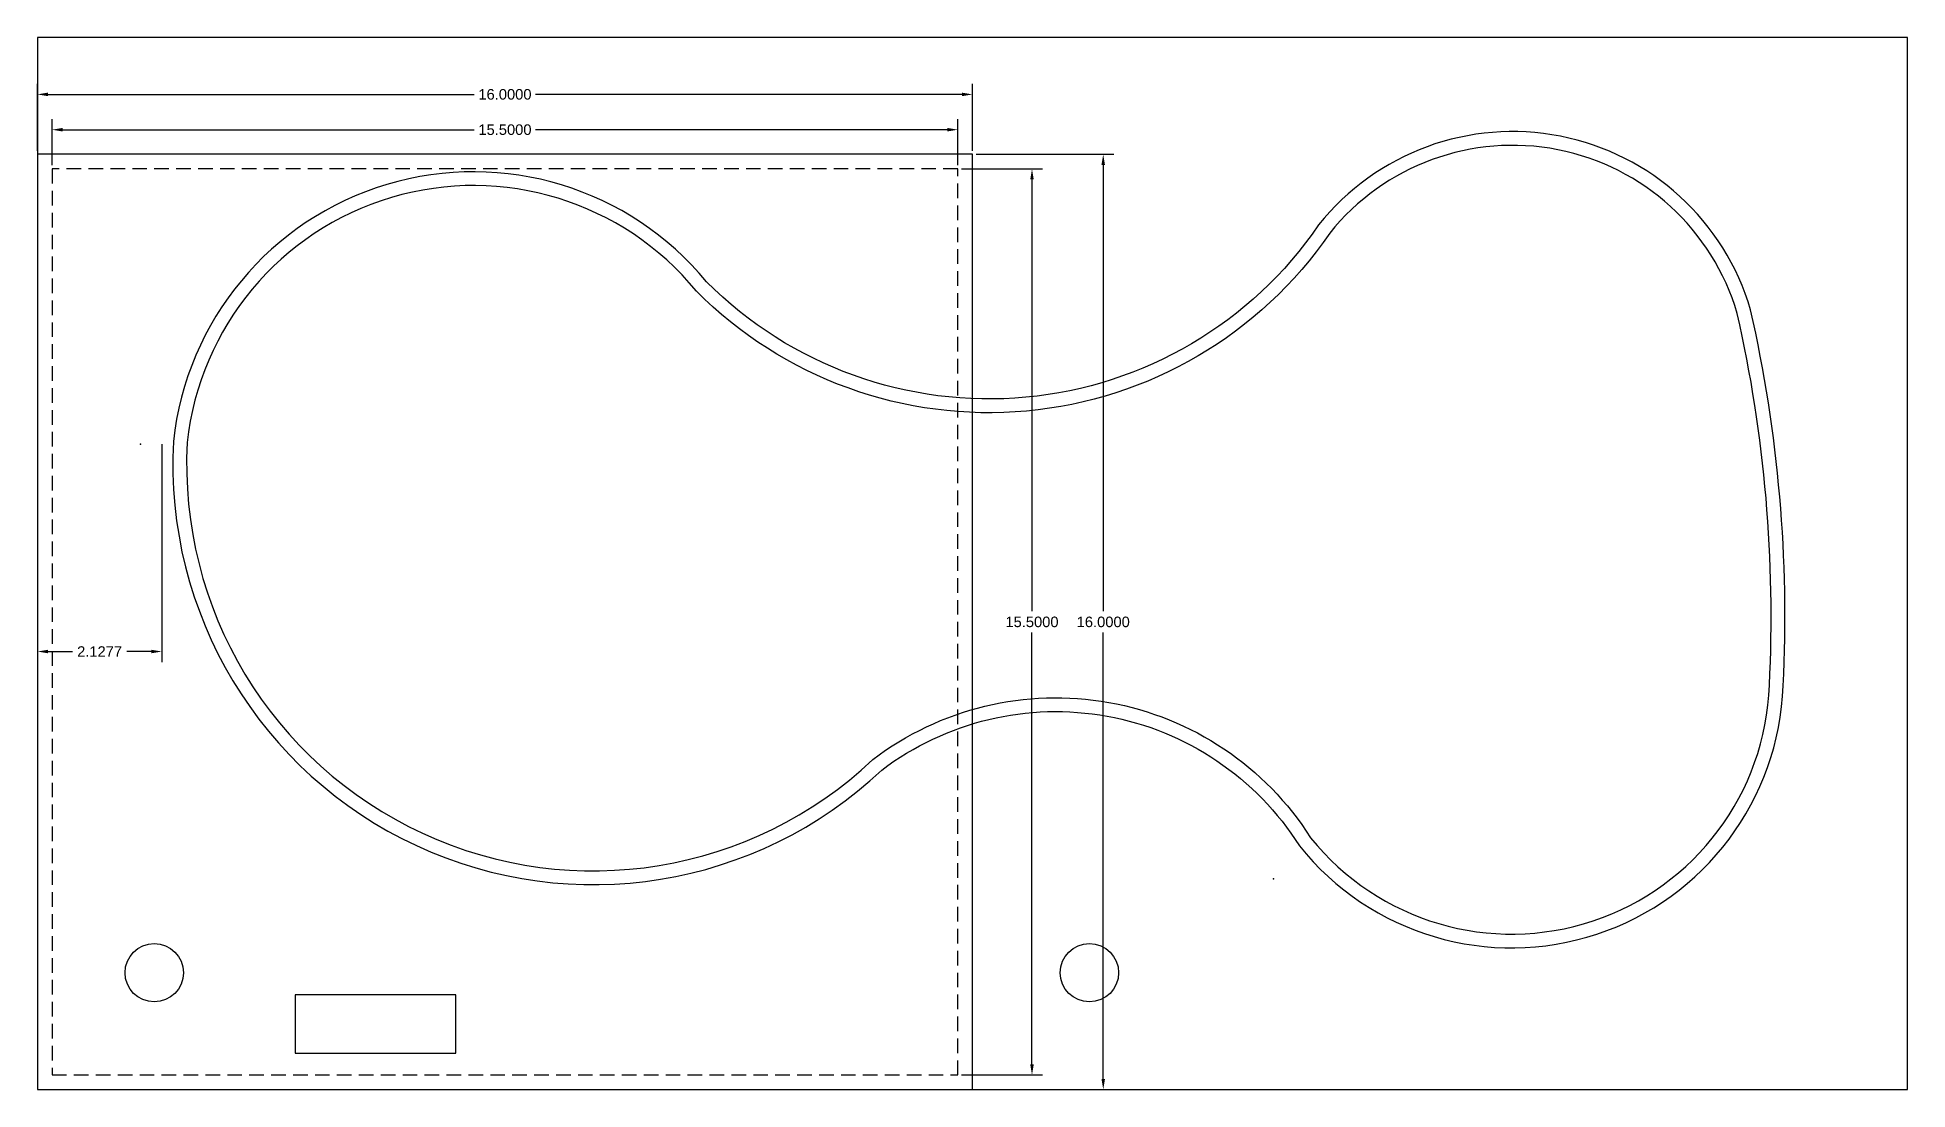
# Model space of a CAD drawing. Header units: inches. Extents: x 0 to 32, y 0 to 18.
import ezdxf

# ---------------------------------------------------------------- set-up
doc = ezdxf.new("R2010")
doc.units = ezdxf.units.IN
doc.header["$MEASUREMENT"] = 0
doc.linetypes.add('DASHED2', pattern=[0.375, 0.25, -0.125])
doc.layers.add('Cut Layer', color=1, linetype='Continuous')
doc.layers.add('Do not Use', color=4, linetype='Continuous', plot=False)
doc.styles.get("Standard").update_dxf_attribs({"font": 'arial.ttf'})
doc.dimstyles.get("Standard").update_dxf_attribs({"dimtxt": 0.18, "dimasz": 0.18, "dimexe": 0.18, "dimexo": 0.0625, "dimgap": 0.09, "dimtad": 0, "dimtih": 1, "dimtoh": 1, "dimdec": 4, "dimzin": 0, "dimdsep": 46, "dimtxsty": 'Standard', "dimcen": 0.09, "dimadec": 0, "dimazin": 0, "dimtfac": 1, "dimtdec": 4, "dimtofl": 0, "dimtmove": 0, "dimatfit": 3, "dimfxl": 1, "dimtolj": 1, "dimtzin": 0, "dimarcsym": 0})

# ---------------------------------------------------------------- blocks, each defined once
blk = doc.blocks.new('*D11')
at = {"layer": 'Defpoints', "color": 0, "transparency": 16777216}
for p in [(0.25, 16.421), (0.25, 15.75), (15.75, 15.75)]:
    blk.add_point(p, dxfattribs=at)
at = {"layer": 'Do not Use', "color": 0, "lineweight": -2, "transparency": 16777216}
for p, q in [((0.25, 15.812), (0.25, 16.601)), ((0.43, 16.421), (7.475, 16.421)), ((15.57, 16.421), (8.525, 16.421)), ((15.75, 15.812), (15.75, 16.601))]:
    blk.add_line(p, q, dxfattribs=at)
at = {"layer": 'Do not Use', "color": 0, "transparency": 16777216}
for points in [[(0.43, 16.451), (0.43, 16.391), (0.25, 16.421)], [(15.57, 16.451), (15.57, 16.391), (15.75, 16.421)]]:
    blk.add_solid(points, dxfattribs=at)
at = {"layer": 'Do not Use', "color": 0, "transparency": 16777216, "insert": (8, 16.421), "char_height": 0.18, "attachment_point": 5}
blk.add_mtext('\\A1;15.5000', dxfattribs=at)
blk = doc.blocks.new('*D12')
at = {"layer": 'Defpoints', "color": 0, "transparency": 16777216}
for p in [(15.75, 15.75), (17.018, 15.75), (15.75, 0.25)]:
    blk.add_point(p, dxfattribs=at)
at = {"layer": 'Do not Use', "color": 0, "lineweight": -2, "transparency": 16777216}
for p, q in [((15.812, 15.75), (17.198, 15.75)), ((17.018, 15.57), (17.018, 8.182)), ((17.018, 0.43), (17.018, 7.818)), ((15.812, 0.25), (17.198, 0.25))]:
    blk.add_line(p, q, dxfattribs=at)
at = {"layer": 'Do not Use', "color": 0, "transparency": 16777216}
for points in [[(16.988, 15.57), (17.048, 15.57), (17.018, 15.75)], [(16.988, 0.43), (17.048, 0.43), (17.018, 0.25)]]:
    blk.add_solid(points, dxfattribs=at)
at = {"layer": 'Do not Use', "color": 0, "transparency": 16777216, "insert": (17.018, 8), "char_height": 0.18, "attachment_point": 5}
blk.add_mtext('\\A1;15.5000', dxfattribs=at)
blk = doc.blocks.new('*D13')
at = {"layer": 'Defpoints', "color": 0, "transparency": 16777216}
for p in [(0, 17.025), (0, 16), (16, 16)]:
    blk.add_point(p, dxfattribs=at)
at = {"layer": 'Do not Use', "color": 0, "lineweight": -2, "transparency": 16777216}
for p, q in [((0, 16.062), (0, 17.205)), ((0.18, 17.025), (7.475, 17.025)), ((15.82, 17.025), (8.525, 17.025)), ((16, 16.062), (16, 17.205))]:
    blk.add_line(p, q, dxfattribs=at)
at = {"layer": 'Do not Use', "color": 0, "transparency": 16777216}
for points in [[(0.18, 17.055), (0.18, 16.995), (0, 17.025)], [(15.82, 17.055), (15.82, 16.995), (16, 17.025)]]:
    blk.add_solid(points, dxfattribs=at)
at = {"layer": 'Do not Use', "color": 0, "transparency": 16777216, "insert": (8, 17.025), "char_height": 0.18, "attachment_point": 5}
blk.add_mtext('\\A1;16.0000', dxfattribs=at)
blk = doc.blocks.new('*D14')
at = {"layer": 'Defpoints', "color": 0, "transparency": 16777216}
for p in [(16, 16), (18.237, 16), (16, 0)]:
    blk.add_point(p, dxfattribs=at)
at = {"layer": 'Do not Use', "color": 0, "lineweight": -2, "transparency": 16777216}
for p, q in [((16.063, 16), (18.417, 16)), ((18.237, 15.82), (18.237, 8.182)), ((18.237, 0.18), (18.237, 7.818)), ((16.063, 0), (18.417, 0))]:
    blk.add_line(p, q, dxfattribs=at)
at = {"layer": 'Do not Use', "color": 0, "transparency": 16777216}
for points in [[(18.207, 15.82), (18.267, 15.82), (18.237, 16)], [(18.207, 0.18), (18.267, 0.18), (18.237, 0)]]:
    blk.add_solid(points, dxfattribs=at)
at = {"layer": 'Do not Use', "color": 0, "transparency": 16777216, "insert": (18.237, 8), "char_height": 0.18, "attachment_point": 5}
blk.add_mtext('\\A1;16.0000', dxfattribs=at)
blk = doc.blocks.new('*D26')
at = {"layer": 'Cut Layer', "color": 0, "lineweight": -2, "transparency": 16777216}
for p, q in [((0, 10.977), (0, 7.314)), ((2.128, 11.042), (2.128, 7.314)), ((0.18, 7.494), (0.599, 7.494)), ((1.948, 7.494), (1.529, 7.494))]:
    blk.add_line(p, q, dxfattribs=at)
at = {"layer": 'Cut Layer', "color": 0, "transparency": 16777216}
for points in [[(0.18, 7.524), (0.18, 7.464), (0, 7.494)], [(1.948, 7.524), (1.948, 7.464), (2.128, 7.494)]]:
    blk.add_solid(points, dxfattribs=at)
at = {"layer": 'Defpoints', "color": 0, "transparency": 16777216}
for p in [(0, 11.04), (2.128, 11.104), (0, 7.494)]:
    blk.add_point(p, dxfattribs=at)
at = {"layer": 'Cut Layer', "color": 0, "transparency": 16777216, "insert": (1.064, 7.494), "char_height": 0.18, "attachment_point": 5}
blk.add_mtext('\\A1;2.1277', dxfattribs=at)

msp = doc.modelspace()

# ---------------------------------------------------------------- linework, layer by layer
msp.add_lwpolyline([(0, 0), (32, 0), (32, 18), (0, 18)], close=True)
msp.add_point((21.15112, 3.60734))
at = {"layer": 'Cut Layer'}
for points in [[(11.45001, 13.81741, 0.6647855), (2.32711, 11.08797, 0.67704597), (14.44716, 5.46535, -0.43949229), (21.59315, 4.17075, 0.69593826), (29.87132, 6.90944, 0.06820741), (29.31459, 13.33741, 0.60757877), (21.922, 14.79113, -0.46990274)], [(11.27482, 13.65886, 0.66515082), (2.56243, 11.06902, 0.67736721), (14.29427, 5.64557, -0.43946162), (21.78549, 4.30813, 0.69500686), (29.63552, 6.91947, 0.0681467), (29.08605, 13.27808, 0.60623714), (22.11183, 14.65065, -0.47002335)]]:
    msp.add_lwpolyline(points, format="xyb", close=True, dxfattribs=at)
msp.add_lwpolyline([(4.41041, 0.62236), (7.16041, 0.62236), (7.16041, 1.62236), (4.41041, 1.62236)], close=True, dxfattribs=at)
for centre in [(2, 2), (18, 2)]:
    msp.add_circle(centre, 0.5, dxfattribs=at)
msp.add_point((1.76375, 11.0398), dxfattribs=at)
at = {"layer": 'Do not Use', "linetype": 'Continuous'}
msp.add_lwpolyline([(0, 0), (16, 0), (16, 16), (0, 16)], close=True, dxfattribs=at)
at = {"layer": 'Do not Use', "linetype": 'DASHED2'}
msp.add_lwpolyline([(0.25, 0.25), (15.75, 0.25), (15.75, 15.75), (0.25, 15.75)], close=True, dxfattribs=at)

# ---------------------------------------------------------------- dimensions: what is measured, and where the dimension line sits
at = {"layer": 'Cut Layer'}
dim = msp.add_linear_dim(base=(0, 7.49356), p1=(2.12769, 11.104), p2=(0, 11.0398), dimstyle='Standard', dxfattribs=at)
dim.commit()
dim.dimension.update_dxf_attribs({"geometry": '*D26', "text_midpoint": (1.06384, 7.49356)})
at = {"layer": 'Do not Use'}
for base, p1, p2, picture, middle in [((0, 17.0246), (16, 16), (0, 16), '*D13', (8, 17.0246)), ((0.25, 16.42105), (15.75, 15.75), (0.25, 15.75), '*D11', (8, 16.42105))]:
    dim = msp.add_linear_dim(base=base, p1=p1, p2=p2, dimstyle='Standard', dxfattribs=at)
    dim.commit()
    dim.dimension.update_dxf_attribs({"geometry": picture, "text_midpoint": middle})
for base, p1, p2, picture, middle in [((18.23655, 16), (16, 0), (16, 16), '*D14', (18.23655, 8)), ((17.01842, 15.75), (15.75, 0.25), (15.75, 15.75), '*D12', (17.01842, 8))]:
    dim = msp.add_linear_dim(base=base, p1=p1, p2=p2, angle=90, dimstyle='Standard', dxfattribs=at)
    dim.commit()
    dim.dimension.update_dxf_attribs({"geometry": picture, "text_midpoint": middle})

doc.saveas('drawing.dxf')
